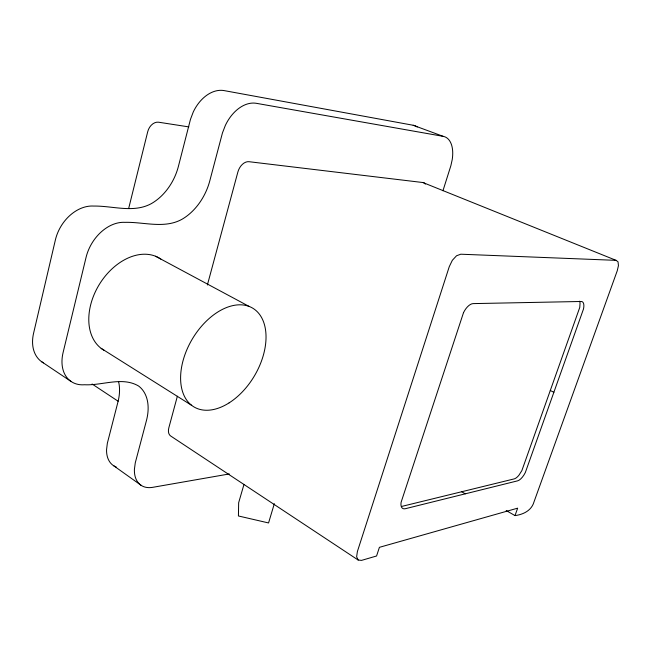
<?xml version="1.0" encoding="UTF-8"?>
<svg xmlns="http://www.w3.org/2000/svg" width="651" height="651" viewBox="0 0 651 651"><rect width="100%" height="100%" fill="white"/><g stroke="black" fill="none" stroke-linecap="round" stroke-linejoin="round"><path stroke-width="0.98" d="M128.711 208.296L147.712 131.714A11.002 8.129 -68.1 0 1 158.592 122.209L188.839 126.904M177.365 396.231L168.845 427.772A11.165 6.982 -55.9 0 0 170.586 435.934L358.156 560.031L361.517 560.389L376.571 555.995L379.411 547.328L517.651 508.162L514.998 515.6L506.177 510.522M207.384 284.992L237.867 172.043A11.726 7.885 -67.1 0 1 248.999 161.7L422.963 182.54L616.098 260.351L618.027 261.816L618.45 265.616L617.262 270.718L533.999 501.897C531.542 510.555 523.339 514.51 514.998 515.6M244.003 484.344L238.657 502.718L238.429 515.974L268.562 522.948L274.331 503.679M442.949 190.759L450.866 165.712L452.209 159.658A29.588 16.34 -68.5 0 0 443.136 136.336L413.182 125.261L224.18 90.611A35.048 24.608 -69.2 0 0 193.274 111.964L190.483 119.312L178.415 166.331A48.622 36.049 -66 0 1 151.016 203.804C133.284 213.259 112.656 205.757 93.728 206.066A36.969 27.798 -59.6 0 0 55.359 240.032L33.575 333.263A36.529 26.471 -54.5 0 0 43.462 362.867M401.659 506.437L514.127 478.916A10.717 4.476 -61.8 0 0 518.961 475.189L521.874 470.592L579.772 307.378L580.065 302.805L579.569 301.185M229.29 473.952L152.773 487.322A33.689 20.873 -54.6 0 1 134.415 469.241L135.278 462.812L146.434 420.603A47.8 31.484 -53.6 0 0 138.573 386.01C122.201 376.327 102.215 385.709 84.549 384.749A37.376 26.219 -55.1 0 1 63.106 352.508L86.054 257.414A37.848 27.554 -59.9 0 1 124.829 222.349C143.725 221.828 164.434 229.062 181.987 219.281A49.761 35.715 -65.8 0 0 209.793 180.848L222.463 132.894L225.36 125.391A35.829 24.323 -68.8 0 1 256.413 103.33L443.136 136.336M616.098 260.351L460.786 254.207L456.546 255.762L452.331 260.31L449.28 266.625L357.383 551.543L356.634 556.8L358.156 560.031M550.282 390.502L553.871 392.276M155.581 256.25L249.211 306.483M461.673 491.749L465.262 493.832M101.182 348.383L191.654 405.353M92.092 384L118.124 401.228M41.778 361.826L70.943 381.38M113.795 465.831L141.405 485.516M118.604 381.738A46.766 31.85 -53 0 1 117.994 401.773L107.342 443.274L106.561 449.621A32.998 21.174 -54.1 0 0 116.309 467.076M104.51 350.539A53.748 37.668 -58.4 0 1 99.391 284.332A53.748 37.668 -58.4 0 1 160.789 259.041M413.182 125.261A29.051 16.666 -68.8 0 1 417.185 126.994M422.955 182.549A9.822 5.468 -67.6 0 1 425.355 184.127M463.512 312.651L401.106 502.287A12.336 5.81 -59.8 0 0 405.37 508.7L517.602 480.845A10.733 4.459 -61.8 0 0 525.341 472.488L583.491 309.005A11.173 4.777 -65.2 0 0 581.205 301.478L473.171 303.61A12.817 6.347 -64.4 0 0 463.512 312.651M229.103 402.879A57.451 36.114 -59.3 0 0 257.104 311.585A57.451 36.114 -59.3 0 0 183.769 358.172A57.451 36.114 -59.3 0 0 229.103 402.879"/></g></svg>
